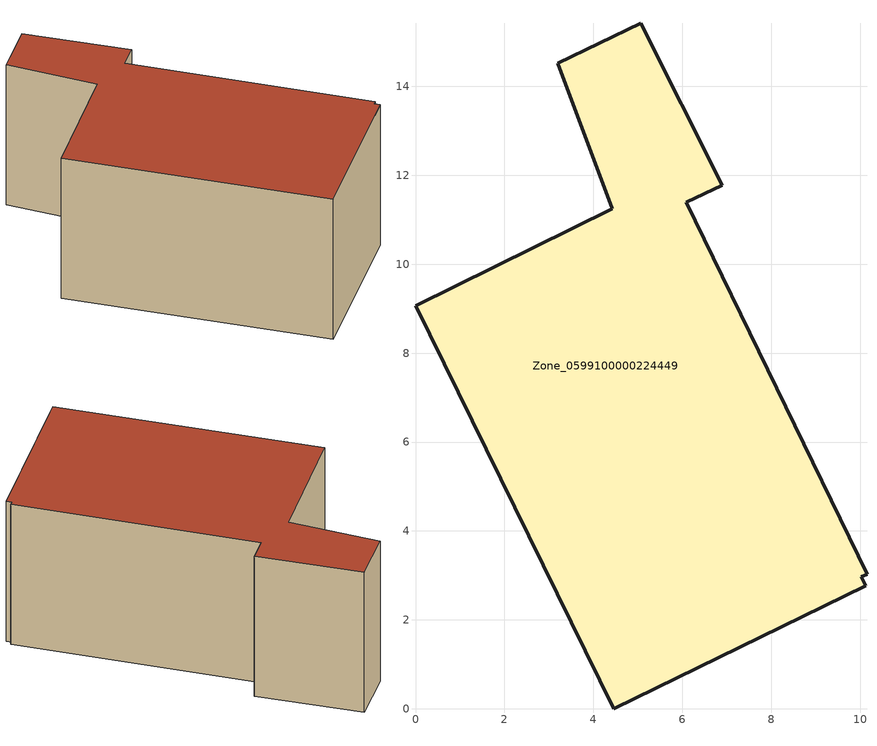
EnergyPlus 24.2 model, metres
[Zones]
Zone_0599100000224449
 floor ground (C_G): 0,9.07 4.43,11.25 3.2,14.52 5.07,15.42 6.9,11.78 6.09,11.39 10.15,3.03 10.03,2.97 10.12,2.77 4.46,0 z0
 wall outside (C_F): 4.43,11.25 0,9.07 4.46,0 10.12,2.77 10.03,2.97 10.15,3.03 6.09,11.39 6.9,11.78 5.07,15.42 3.2,14.52 4.43,11.25 z0:6.03
 roof outside (C_R): 4.46,0 10.12,2.77 10.03,2.97 10.15,3.03 6.09,11.39 6.9,11.78 5.07,15.42 3.2,14.52 4.43,11.25 0,9.07 z6.03
[BUILDING]
Pand.0599100000224449: North Axis=0; Terrain=City; Loads Convergence Tolerance Value=0.04; Temperature Convergence Tolerance Value=0.4; Solar Distribution=FullExterior; Maximum Number of Warmup Days=25; Minimum Number of Warmup Days=1
[Site:Location]
Rotterdam.The.Hague.AP_ZH_NLD Design_Conditions: Latitude=51.96; Longitude=4.45; Time Zone=1; Elevation=-4.5
[SITE:GROUNDTEMPERATURE:BUILDINGSURFACE]
18, 18, 18, 18, 18, 18, 18, 18, 18, 18, 18, 18
[MATERIAL] Thermal Absorptance=0.9; Solar Absorptance=0.7; Visible Absorptance=0.7
Name | Roughness | Thickness | Conductivity | Density | Specific Heat
G.TC.1965-1974 | MediumSmooth | 0.15 | 0.882353 | 540 | 1210
F.TC.1965-1974 | Rough | 0.3 | 0.697674 | 1920 | 840
R.TC.1965-1974 | MediumRough | 0.2 | 0.232558 | 1500 | 1000
[CONSTRUCTION]
C_G: G.TC.1965-1974
C_F: F.TC.1965-1974
C_R: R.TC.1965-1974
[ZONE]
Zone_0599100000224449: Type=1; Multiplier=1; Ceiling Height=Autocalculate; Volume=Autocalculate; Floor Area=autocalculate; Part of Total Floor Area=Yes
[ZONEINFILTRATION:DESIGNFLOWRATE]
Infil_Zone_0599100000224449: Zone or ZoneList or Space or SpaceList=Zone_0599100000224449; Schedule=AlwaysOn; Design Flow Rate Calculation Method=Flow/Area; Flow Rate per Floor Area=0.003; Constant Term Coefficient=1; Temperature Term Coefficient=0; Velocity Term Coefficient=0; Velocity Squared Term Coefficient=0
[HVACTEMPLATE:ZONE:IDEALLOADSAIRSYSTEM]
Zone_0599100000224449: Maximum Heating Supply Air Temperature=50; Minimum Cooling Supply Air Temperature=13; Maximum Heating Supply Air Humidity Ratio=0.0156; Minimum Cooling Supply Air Humidity Ratio=0.0077; Heating Limit=NoLimit; Cooling Limit=NoLimit; Dehumidification Control Type=ConstantSensibleHeatRatio; Cooling Sensible Heat Ratio=0.7; Dehumidification Setpoint=60; Humidification Control Type=None; Humidification Setpoint=30; Outdoor Air Method=None; Outdoor Air Flow Rate per Person=0.00944; Outdoor Air Flow Rate per Zone Floor Area=0; Outdoor Air Flow Rate per Zone=0; Demand Controlled Ventilation Type=None; Outdoor Air Economizer Type=NoEconomizer; Heat Recovery Type=None; Sensible Heat Recovery Effectiveness=0.7; Latent Heat Recovery Effectiveness=0.65
[ZONECONTROL:THERMOSTAT]
ThermostatControl_Zone_0599100000224449: Zone or ZoneList=Zone_0599100000224449; Control Type Schedule=DualSetpointControlType; Control 1=Thermostat_Zone_0599100000224449; Temperature Difference Between Cutout And Setpoint=0
[THERMOSTATSETPOINT:DUALSETPOINT]
Thermostat_Zone_0599100000224449: Heating Setpoint Temperature Schedule=HeatingSetpoint_Zone_0599100000224449; Cooling Setpoint Temperature Schedule=CoolingSetpoint_Zone_0599100000224449
[SCHEDULE:COMPACT]
HeatingSetpoint_Zone_0599100000224449: Through: 12/31, For: AllDays, Until: 24:00, 21
CoolingSetpoint_Zone_0599100000224449: Through: 12/31, For: AllDays, Until: 24:00, 24
DualSetpointControlType: Through: 12/31, For: AllDays, Until: 24:00, 4
AlwaysOn: Through: 12/31, For: AllDays, Until: 24:00, 1
